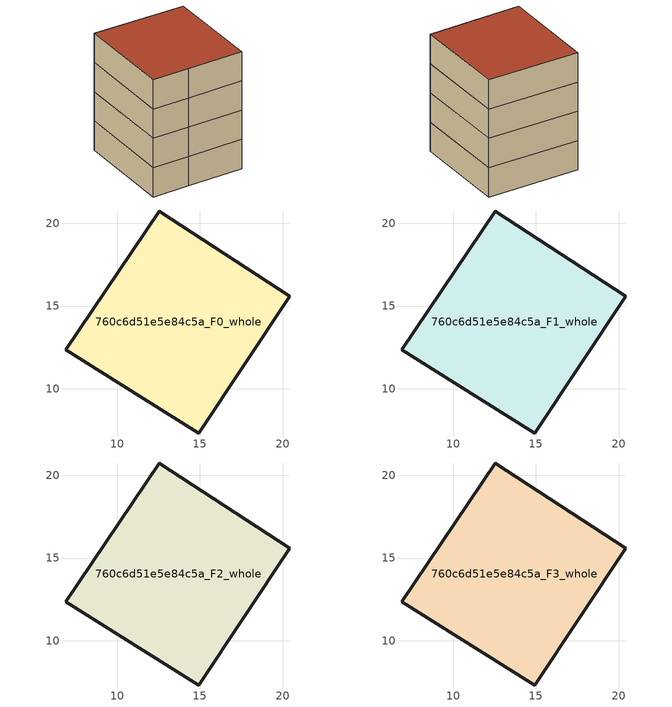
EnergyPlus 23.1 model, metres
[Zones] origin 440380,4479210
760c6d51e5e84c5a_F0_whole
 floor ground (EU_floor_Construction): 20.43,15.58 14.93,7.33 10.07,10.37 6.9,12.35 12.55,20.74 z0
 wall outside (EU_wall_Construction): 6.9,12.35 10.07,10.37 14.93,7.33 20.43,15.58 12.55,20.74 6.9,12.35 z0:3
760c6d51e5e84c5a_F1_whole
 floor to 760c6d51e5e84c5a_F0_whole (EU_floor_Construction): 20.43,15.58 14.93,7.33 10.07,10.37 6.9,12.35 12.55,20.74 z3
 wall outside (EU_wall_Construction): 6.9,12.35 10.07,10.37 14.93,7.33 20.43,15.58 12.55,20.74 6.9,12.35 z3:6
760c6d51e5e84c5a_F2_whole
 floor to 760c6d51e5e84c5a_F1_whole (EU_floor_Construction): 20.43,15.58 14.93,7.33 10.07,10.37 6.9,12.35 12.55,20.74 z6
 wall outside (EU_wall_Construction): 6.9,12.35 10.07,10.37 14.93,7.33 20.43,15.58 12.55,20.74 6.9,12.35 z6:9
760c6d51e5e84c5a_F3_whole
 floor to 760c6d51e5e84c5a_F2_whole (EU_floor_Construction): 20.43,15.58 14.93,7.33 10.07,10.37 6.9,12.35 12.55,20.74 z9
 wall outside (EU_wall_Construction): 6.9,12.35 10.07,10.37 14.93,7.33 20.43,15.58 12.55,20.74 6.9,12.35 z9:12
 roof outside (EU_roof_Construction): 14.93,7.33 20.43,15.58 12.55,20.74 6.9,12.35 10.07,10.37 z12
[Building]
EU S2 Campaign: North Axis=0; Terrain=City; Solar Distribution=FullExterior
[Site:Location]
Madrid: Latitude=40.5; Longitude=-3.5; Time Zone=1; Elevation=609
[SizingPeriod:WeatherFileDays]
AnnualSizingPeriod: Begin Month=1; Begin Day of Month=1; End Month=12; End Day of Month=31; Day of Week for Start Day=Monday; Use Weather File Daylight Saving Period=No; Use Weather File Rain and Snow Indicators=No
[MATERIAL]
EU_InternalMass_Material: Roughness=MediumRough; Thickness=0.1; Conductivity=1; Density=1800; Specific Heat=900; Thermal Absorptance=0.9; Solar Absorptance=0.7; Visible Absorptance=0.7
[MATERIAL:NOMASS] Roughness=MediumRough; Thermal Absorptance=0.9; Solar Absorptance=0.7; Visible Absorptance=0.7
Name | Thermal Resistance
EU_wall_NoMass; EU_roof_NoMass | 2.16768
EU_floor_NoMass | 1.14339
[CONSTRUCTION]
EU_wall_Construction: EU_wall_NoMass
EU_roof_Construction: EU_roof_NoMass
EU_floor_Construction: EU_floor_NoMass
EU_InternalMass_Construction: EU_InternalMass_Material
[ZONE] Type=1; Multiplier=1; Ceiling Height=autocalculate; Volume=283.647; Floor Area=autocalculate; Part of Total Floor Area=Yes
760c6d51e5e84c5a_F0_whole; 760c6d51e5e84c5a_F1_whole; 760c6d51e5e84c5a_F2_whole; 760c6d51e5e84c5a_F3_whole
[INTERNALMASS] Construction=EU_InternalMass_Construction; Surface Area=94.549
Name | Zone or ZoneList
760c6d51e5e84c5a_F0_whole_EU_InternalMass | 760c6d51e5e84c5a_F0_whole
760c6d51e5e84c5a_F1_whole_EU_InternalMass | 760c6d51e5e84c5a_F1_whole
760c6d51e5e84c5a_F2_whole_EU_InternalMass | 760c6d51e5e84c5a_F2_whole
760c6d51e5e84c5a_F3_whole_EU_InternalMass | 760c6d51e5e84c5a_F3_whole
[OTHEREQUIPMENT] Fuel Type=Electricity; Design Level Calculation Method=Watts/Area; Power per Zone Floor Area=1; Fraction Latent=0; Fraction Radiant=0; Fraction Lost=0; Carbon Dioxide Generation Rate=0; EndUse Subcategory=EU_Step8_InternalGains
Name | Zone or ZoneList or Space or SpaceList | Schedule
EU_Step8_InternalGain_760c6d51e5e84c5a_F0_whole_f000 | 760c6d51e5e84c5a_F0_whole | EU_Step8_GainSchedule_760c6d51e5e84c5a_F0_whole_f000
EU_Step8_InternalGain_760c6d51e5e84c5a_F1_whole_f000 | 760c6d51e5e84c5a_F1_whole | EU_Step8_GainSchedule_760c6d51e5e84c5a_F1_whole_f000
EU_Step8_InternalGain_760c6d51e5e84c5a_F2_whole_f000 | 760c6d51e5e84c5a_F2_whole | EU_Step8_GainSchedule_760c6d51e5e84c5a_F2_whole_f000
EU_Step8_InternalGain_760c6d51e5e84c5a_F3_whole_f000 | 760c6d51e5e84c5a_F3_whole | EU_Step8_GainSchedule_760c6d51e5e84c5a_F3_whole_f000
[ZONEVENTILATION:DESIGNFLOWRATE] Schedule=EU_AlwaysOn; Design Flow Rate Calculation Method=AirChanges/Hour; Air Changes per Hour=0.480546; Ventilation Type=Natural; Fan Pressure Rise=0; Fan Total Efficiency=1; Constant Term Coefficient=1; Temperature Term Coefficient=0; Velocity Term Coefficient=0; Velocity Squared Term Coefficient=0; Minimum Indoor Temperature=-100; Maximum Indoor Temperature=100; Delta Temperature=-100; Minimum Outdoor Temperature=-100; Maximum Outdoor Temperature=100; Maximum Wind Speed=40
Name | Zone or ZoneList or Space or SpaceList
EU_ConstantAir_760c6d51e5e84c5a_F0_whole | 760c6d51e5e84c5a_F0_whole
EU_ConstantAir_760c6d51e5e84c5a_F1_whole | 760c6d51e5e84c5a_F1_whole
EU_ConstantAir_760c6d51e5e84c5a_F2_whole | 760c6d51e5e84c5a_F2_whole
EU_ConstantAir_760c6d51e5e84c5a_F3_whole | 760c6d51e5e84c5a_F3_whole
[HVACTEMPLATE:THERMOSTAT] Constant Heating Setpoint=20; Constant Cooling Setpoint=50
EU_HeatOnly_760c6d51e5e84c5a_F0_whole; EU_HeatOnly_760c6d51e5e84c5a_F1_whole; EU_HeatOnly_760c6d51e5e84c5a_F2_whole; EU_HeatOnly_760c6d51e5e84c5a_F3_whole
[HVACTEMPLATE:ZONE:IDEALLOADSAIRSYSTEM] System Availability Schedule=EU_AlwaysOn; Maximum Heating Supply Air Temperature=50; Minimum Cooling Supply Air Temperature=13; Maximum Heating Supply Air Humidity Ratio=0.0156; Minimum Cooling Supply Air Humidity Ratio=0.0077; Heating Limit=NoLimit; Cooling Limit=NoLimit; Heating Availability Schedule=EU_AlwaysOn; Cooling Availability Schedule=EU_CoolingOff; Dehumidification Control Type=ConstantSensibleHeatRatio; Cooling Sensible Heat Ratio=0.7; Dehumidification Setpoint=60; Humidification Control Type=None; Humidification Setpoint=30; Outdoor Air Method=None; Outdoor Air Flow Rate per Person=0.00944; Outdoor Air Flow Rate per Zone Floor Area=0; Outdoor Air Flow Rate per Zone=0; Demand Controlled Ventilation Type=None; Outdoor Air Economizer Type=NoEconomizer; Heat Recovery Type=None; Sensible Heat Recovery Effectiveness=0.7; Latent Heat Recovery Effectiveness=0.65
Name | Template Thermostat
760c6d51e5e84c5a_F0_whole | EU_HeatOnly_760c6d51e5e84c5a_F0_whole
760c6d51e5e84c5a_F1_whole | EU_HeatOnly_760c6d51e5e84c5a_F1_whole
760c6d51e5e84c5a_F2_whole | EU_HeatOnly_760c6d51e5e84c5a_F2_whole
760c6d51e5e84c5a_F3_whole | EU_HeatOnly_760c6d51e5e84c5a_F3_whole
[SIZING:ZONE] Zone Cooling Design Supply Air Temperature Input Method=SupplyAirTemperature; Zone Cooling Design Supply Air Temperature=13; Zone Heating Design Supply Air Temperature Input Method=SupplyAirTemperature; Zone Heating Design Supply Air Temperature=50; Zone Cooling Design Supply Air Humidity Ratio=0.008; Zone Heating Design Supply Air Humidity Ratio=0.008; Cooling Design Air Flow Method=DesignDay; Cooling Design Air Flow Rate=0; Cooling Minimum Air Flow per Zone Floor Area=0.000762; Cooling Minimum Air Flow=0; Cooling Minimum Air Flow Fraction=0.2; Heating Design Air Flow Method=DesignDay; Heating Design Air Flow Rate=0; Heating Maximum Air Flow per Zone Floor Area=0.002032; Heating Maximum Air Flow=0.141576; Heating Maximum Air Flow Fraction=0.3; Account for Dedicated Outdoor Air System=No; Dedicated Outdoor Air System Control Strategy=NeutralSupplyAir; Dedicated Outdoor Air Low Setpoint Temperature for Design=autosize; Dedicated Outdoor Air High Setpoint Temperature for Design=autosize; Zone Load Sizing Method=Sensible Load Only No Latent Load; Zone Latent Cooling Design Supply Air Humidity Ratio Input Method=HumidityRatioDifference; Zone Cooling Design Supply Air Humidity Ratio Difference=0.005; Zone Latent Heating Design Supply Air Humidity Ratio Input Method=HumidityRatioDifference; Zone Humidification Design Supply Air Humidity Ratio Difference=0.005
760c6d51e5e84c5a_F0_whole; 760c6d51e5e84c5a_F1_whole; 760c6d51e5e84c5a_F2_whole; 760c6d51e5e84c5a_F3_whole
[SCHEDULE:CONSTANT]
Name | Hourly Value
EU_AlwaysOn | 1
EU_CoolingOff | 0
[SCHEDULE:FILE] Column Number=1; Rows to Skip at Top=0; Number of Hours of Data=8760; Column Separator=Comma; Interpolate to Timestep=No; Minutes per Item=60; Adjust Schedule for Daylight Savings=Yes
Name | File
EU_Step8_GainSchedule_760c6d51e5e84c5a_F0_whole_f000 | C:\Users\o_iseri\Desktop\OpenUBEM\openubem\outputs\eu_evidence\EU-11\ES-MAD-BERRUGUETE\idfs\760c6d51e5e84c5a\760c6d51e5e84c5a_F0_whole_f000_gain.csv
EU_Step8_GainSchedule_760c6d51e5e84c5a_F1_whole_f000 | C:\Users\o_iseri\Desktop\OpenUBEM\openubem\outputs\eu_evidence\EU-11\ES-MAD-BERRUGUETE\idfs\760c6d51e5e84c5a\760c6d51e5e84c5a_F1_whole_f000_gain.csv
EU_Step8_GainSchedule_760c6d51e5e84c5a_F2_whole_f000 | C:\Users\o_iseri\Desktop\OpenUBEM\openubem\outputs\eu_evidence\EU-11\ES-MAD-BERRUGUETE\idfs\760c6d51e5e84c5a\760c6d51e5e84c5a_F2_whole_f000_gain.csv
EU_Step8_GainSchedule_760c6d51e5e84c5a_F3_whole_f000 | C:\Users\o_iseri\Desktop\OpenUBEM\openubem\outputs\eu_evidence\EU-11\ES-MAD-BERRUGUETE\idfs\760c6d51e5e84c5a\760c6d51e5e84c5a_F3_whole_f000_gain.csv
